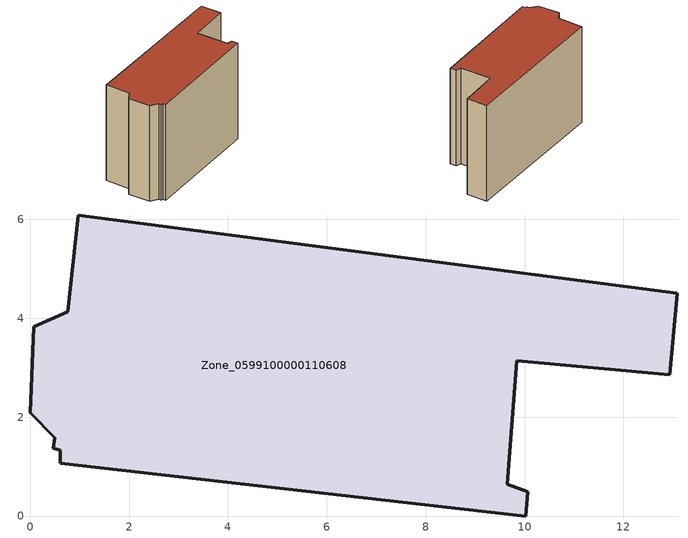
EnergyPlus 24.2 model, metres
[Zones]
Zone_0599100000110608
 floor ground (C_G): 0.49,1.58 0,2.09 0.07,3.83 0.76,4.13 0.97,6.09 13.09,4.51 12.94,2.85 9.84,3.14 9.65,0.64 10.06,0.49 10.02,0 0.6,1.07 0.61,1.33 0.47,1.37 z0.14
 wall outside (C_F): 12.94,2.85 13.09,4.51 0.97,6.09 0.76,4.13 0.07,3.83 0,2.09 0.49,1.58 0.47,1.37 0.61,1.33 0.6,1.07 10.02,0 10.06,0.49 9.65,0.64 9.84,3.14 12.94,2.85 z0.14:8.51
 roof outside (C_R): 0.6,1.07 10.02,0 10.06,0.49 9.65,0.64 9.84,3.14 12.94,2.85 13.09,4.51 0.97,6.09 0.76,4.13 0.07,3.83 0,2.09 0.49,1.58 0.47,1.37 0.61,1.33 z8.51
[BUILDING]
Pand.0599100000110608: North Axis=0; Terrain=City; Loads Convergence Tolerance Value=0.04; Temperature Convergence Tolerance Value=0.4; Solar Distribution=FullExterior; Maximum Number of Warmup Days=25; Minimum Number of Warmup Days=1
[Site:Location]
Rotterdam.The.Hague.AP_ZH_NLD Design_Conditions: Latitude=51.96; Longitude=4.45; Time Zone=1; Elevation=-4.5
[SITE:GROUNDTEMPERATURE:BUILDINGSURFACE]
18, 18, 18, 18, 18, 18, 18, 18, 18, 18, 18, 18
[MATERIAL] Thermal Absorptance=0.9; Solar Absorptance=0.7; Visible Absorptance=0.7
Name | Roughness | Thickness | Conductivity | Density | Specific Heat
G.TI.1946 | MediumSmooth | 0.15 | 1 | 540 | 1210
F.TI.1946 | Rough | 0.3 | 0.857143 | 1920 | 840
R.TI.1946 | MediumRough | 0.2 | 0.1 | 1500 | 1000
[CONSTRUCTION]
C_G: G.TI.1946
C_F: F.TI.1946
C_R: R.TI.1946
[ZONE]
Zone_0599100000110608: Type=1; Multiplier=1; Ceiling Height=Autocalculate; Volume=Autocalculate; Floor Area=autocalculate; Part of Total Floor Area=Yes
[ZONEINFILTRATION:DESIGNFLOWRATE]
Infil_Zone_0599100000110608: Zone or ZoneList or Space or SpaceList=Zone_0599100000110608; Schedule=AlwaysOn; Design Flow Rate Calculation Method=Flow/Area; Flow Rate per Floor Area=0.003; Constant Term Coefficient=1; Temperature Term Coefficient=0; Velocity Term Coefficient=0; Velocity Squared Term Coefficient=0
[HVACTEMPLATE:ZONE:IDEALLOADSAIRSYSTEM]
Zone_0599100000110608: Maximum Heating Supply Air Temperature=50; Minimum Cooling Supply Air Temperature=13; Maximum Heating Supply Air Humidity Ratio=0.0156; Minimum Cooling Supply Air Humidity Ratio=0.0077; Heating Limit=NoLimit; Cooling Limit=NoLimit; Dehumidification Control Type=ConstantSensibleHeatRatio; Cooling Sensible Heat Ratio=0.7; Dehumidification Setpoint=60; Humidification Control Type=None; Humidification Setpoint=30; Outdoor Air Method=None; Outdoor Air Flow Rate per Person=0.00944; Outdoor Air Flow Rate per Zone Floor Area=0; Outdoor Air Flow Rate per Zone=0; Demand Controlled Ventilation Type=None; Outdoor Air Economizer Type=NoEconomizer; Heat Recovery Type=None; Sensible Heat Recovery Effectiveness=0.7; Latent Heat Recovery Effectiveness=0.65
[ZONECONTROL:THERMOSTAT]
ThermostatControl_Zone_0599100000110608: Zone or ZoneList=Zone_0599100000110608; Control Type Schedule=DualSetpointControlType; Control 1=Thermostat_Zone_0599100000110608; Temperature Difference Between Cutout And Setpoint=0
[THERMOSTATSETPOINT:DUALSETPOINT]
Thermostat_Zone_0599100000110608: Heating Setpoint Temperature Schedule=HeatingSetpoint_Zone_0599100000110608; Cooling Setpoint Temperature Schedule=CoolingSetpoint_Zone_0599100000110608
[SCHEDULE:COMPACT]
HeatingSetpoint_Zone_0599100000110608: Through: 12/31, For: AllDays, Until: 24:00, 21
CoolingSetpoint_Zone_0599100000110608: Through: 12/31, For: AllDays, Until: 24:00, 24
DualSetpointControlType: Through: 12/31, For: AllDays, Until: 24:00, 4
AlwaysOn: Through: 12/31, For: AllDays, Until: 24:00, 1
